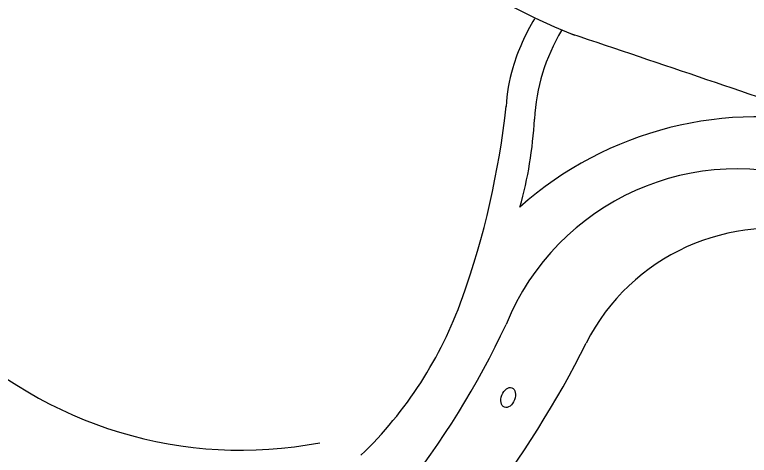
# Model space of a CAD drawing. Extents: x 528 to 612, y 788 to 934.
# Drawn here: x 551.52 to 569.14, y 824.12 to 834.69 of the extents above; entities that cross this region are included whole.
import ezdxf

# ---------------------------------------------------------------- set-up
doc = ezdxf.new("R2010")
doc.units = 0
doc.header["$MEASUREMENT"] = 0
doc.layers.add('1', color=4, linetype='Continuous')

# ---------------------------------------------------------------- blocks, each defined once
blk = doc.blocks.new('2010 FLAIR')
at = {"layer": '1', "color": 3}
for centre, radius, start, end in [((41.816, 41.568), 13.94, 181.8368, 248.5327), ((40.143, 26.329), 5.128, 148.7961, 163.2346), ((40.375, 26.333), 4.626, 149.2001, 176.9879), ((-247.522, -820.344), 895.258, 71.055153, 71.493139), ((38.966, 26.684), 3.898, 163.2346, 177.1523), ((15.101, 29.018), 20.086, 340.3933, 353.9245), ((26.101, 27.085), 9.667, 344.2879, 356.9879), ((40.627, 19.384), 6, 70.4137, 157.7659), ((24.787, 25.568), 9.803, 313.9677, 340.3933), ((16.798, 30.165), 20.16, 307.7114, 335.029)]:
    blk.add_arc(centre, radius, start, end, dxfattribs=at)
at = {"layer": '1', "color": 2}
for centre, radius, start, end in [((28.715, 28.703), 10.067, 170.2435, 280.8105), ((41.089, 18.1), 8.533, 76.5807, 131.7438)]:
    blk.add_arc(centre, radius, start, end, dxfattribs=at)
at = {"layer": '1', "color": 3, "linetype": 'Continuous'}
for centre, radius, start, end in [((41.463, 18.954), 5, 75.414, 153.2465), ((14.43, 32.582), 25.274, 311.7653, 333.2465)]:
    blk.add_arc(centre, radius, start, end, dxfattribs=at)
at = {"layer": '1', "color": 2}
blk.add_ellipse((35.125, 19.899), major_axis=(0.09, 0.233), ratio=0.649149, dxfattribs=at)

msp = doc.modelspace()

# ---------------------------------------------------------------- block references
at = {"layer": '1'}
msp.add_blockref('2010 FLAIR', (528.234, 805.604), dxfattribs=at)

doc.saveas('drawing.dxf')
